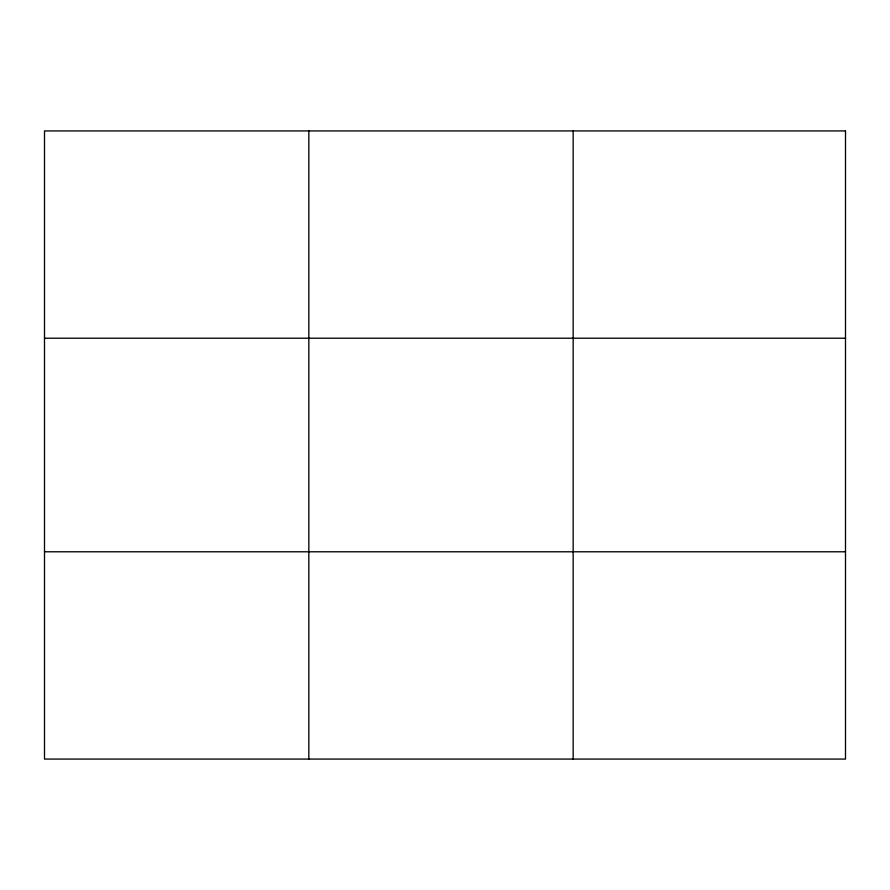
<?xml version="1.0" encoding="UTF-8"?>
<svg xmlns="http://www.w3.org/2000/svg" width="890" height="890" viewBox="0 0 890 890"><rect width="100%" height="100%" fill="white"/><g stroke="black" fill="none" stroke-linecap="round" stroke-linejoin="round"><path stroke-width="1.33" d="M308.83 759.07L308.83 130.93M573.16 759.07L573.16 130.93M44.5 338.211L845.5 338.211M44.5 551.789L845.5 551.789M845.5 130.93L845.5 759.07L44.5 759.07L44.5 130.93L845.5 130.93"/></g></svg>
